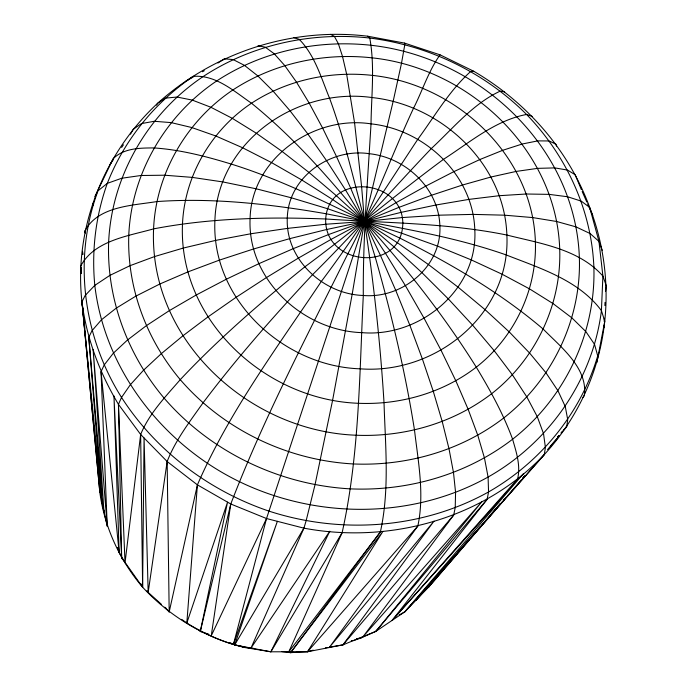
<?xml version="1.0" encoding="UTF-8"?>
<svg xmlns="http://www.w3.org/2000/svg" width="687" height="687" viewBox="0 0 687 687"><rect width="100%" height="100%" fill="white"/><g stroke="black" fill="none" stroke-linecap="round" stroke-linejoin="round"><path stroke-width="1.03" d="M502.103 502.137L428.714 587.007L404.841 611.799L375.866 631.353L342.959 644.861L307.484 651.774L270.884 651.8L243.859 647.377L233.408 644.458C198.646 633.663 167.362 613.895 142.621 587.213C119.778 560.206 104.51 527.513 99.838 492.364L81.951 301.825C73.638 228.247 103.737 153.502 157.563 103.342C214.232 52.289 291.795 26.999 367.691 36.205L369.769 38.043C374.947 66.287 371.375 95.338 371.023 123.858C367.665 181.059 362.891 238.131 363.303 295.479C359.438 374.638 359.387 455.009 342.135 532.674L288.832 651.783L286.78 651.594M451.179 559.905L416.03 600.18L544.284 454.596C576.496 419.551 597.621 375.05 603.933 327.836L604.028 325.715M604.208 321.473L604.345 318.287M604.895 305.56L605.032 302.374M603.933 327.836C609.386 287.252 604.44 245.594 589.678 207.405C568.673 149.989 526.302 101.916 473.695 71.233L470.758 71.414C449.281 90.641 434.716 116.249 417.79 139.306C386.128 187.13 355.814 235.77 321.224 281.576C277.196 347.399 229.123 411.908 197.409 484.859L186.821 623.032C205.791 634.754 227.053 644.397 249.166 647.927M532.27 116.412L526.568 114.454C495.198 120.414 469.839 142.398 443.63 159.238C396.476 194.052 351.83 232.051 304.719 266.934C261.112 302.057 218.629 338.794 180.26 379.645C165.558 396.639 149.259 413.368 140.646 434.485L125.025 562.842L118.447 404.334C99.641 372.904 86.545 338.287 81.951 301.825L85.205 295.393L94.806 285.38L109.808 275.427L129.869 265.749L154.566 256.552L183.352 248.041L215.606 240.398L250.626 233.795L287.655 228.367L325.887 224.237L364.488 221.489L402.23 217.573L438.684 215.194L473.06 214.387L504.61 215.186L532.648 217.573L556.573 221.48L575.869 226.839L590.099 233.528L598.961 241.403L602.267 250.291M605.591 291.305L606.312 285.835L602.903 276.054L598.961 241.403L589.678 207.405L581.254 201.145L567.651 196.765L549.171 194.369L526.216 194.009L499.286 195.701L468.963 199.385L435.901 205.009L400.822 212.429L364.488 221.489L326.892 229.449L289.639 238.672L253.555 248.977L219.402 260.124L187.946 271.889L159.848 283.997L135.734 296.191L116.129 308.214L101.436 319.798L92.006 330.696L88.786 337.291L101.908 501.811L107.224 526.156L101.041 371.701L104.201 364.952L113.329 353.204L127.456 340.031L146.254 325.741L169.337 310.627L196.181 295.024L226.221 279.274L258.801 263.714L293.203 248.677L328.695 234.507L364.488 221.489L398.64 207.483L431.573 195.237L462.591 184.992L491.016 176.997L516.22 171.415L537.663 168.358L554.881 167.903L567.505 170.067L575.242 174.781L581.331 189.612M596.84 362.607L604.792 321.284L601.417 310.627L602.903 276.054C578.901 248.995 540.214 243.438 506.869 235.048C447.203 222.871 386.188 223.043 325.698 218.981C268.222 216.783 210.222 217.977 153.579 228.883C128.271 236.079 94.351 240.433 80.688 266.075M504.653 91.903L500.248 91.105C472.914 103.831 453.197 128.28 431.445 148.426C391.461 190.29 353.616 234.078 312.422 274.791C274.07 315.814 236.809 357.961 203.026 402.857C189.844 421.552 175.494 440.015 167.156 461.518L148.177 592.392L161.488 604.388M562.464 431.488L561.056 433.093L566.698 426.67L567.72 419.663L565.272 406.549L558.007 390.851L546.062 372.929L529.711 353.17L509.316 331.984L485.297 309.854L458.195 287.252L428.594 264.658L397.129 242.58L364.488 221.489L332.955 199.737L301.636 179.891L271.21 162.407L242.348 147.645L215.675 135.94L191.767 127.533L171.149 122.612L154.257 121.281L141.47 123.583L133.055 129.448L130.53 134.171M473.695 71.233L440.066 54.84C428.568 70.778 422.505 90.684 413.522 108.245C390.955 156.533 373.17 207.027 347.759 253.95C306.84 336.312 263.782 418.04 230.772 504L211.261 635.776L266.53 518.539L364.488 221.489L393.119 101.504L401.491 63.341L404.815 44.595L404.471 43.083L367.691 36.205M399.319 614.934L404.841 611.799L544.284 454.596L545.409 447.469L543.529 433.652L537.286 416.683L526.817 396.914L512.373 374.784L494.245 350.765L472.828 325.398L448.594 299.206L422.076 272.782L393.831 246.685L364.488 221.489L336.57 195.881L308.789 172.274L281.756 151.174L256.053 133.055L232.232 118.301L210.823 107.232L192.283 100.096L177.023 97.039L165.361 98.129L157.563 103.342L156.593 105.197M330.481 34.35L334.329 36.274L338.356 43.676L342.495 56.377L346.634 74.11L354.604 123.033L361.577 186.22L364.488 221.489L352.191 294.173L332.611 400.238L315.041 484.704L306.144 520.694L303.92 528.166L250.995 648.039L329.812 531.223L270.884 651.8L234.653 644.938L277.376 521.33L233.408 644.458L229.844 642.534M404.841 611.799L523.606 473.48L392.14 620.378L487.16 499.294L488.551 491.952L488.088 477.036L484.464 458.006L477.783 435.283L468.165 409.375L455.833 380.821L441.045 350.258L424.137 318.347L405.467 285.775L385.441 253.254L364.488 221.489L345.492 189.921L326.437 160.492L307.733 133.828L289.811 110.513L273.04 91.053L257.788 75.879L244.383 65.308L233.125 59.571L224.254 58.807L217.968 63.015M351.315 640.645L353.367 640.593L360.649 638.129L375.866 631.353L481.767 501.836L363.148 636.574L453.669 515.104L455.215 507.693L455.575 492.381L453.497 472.622L449.023 448.86L442.239 421.612L433.308 391.453L422.411 359.061L409.796 325.114L395.729 290.369L380.521 255.581L364.488 221.489L350.602 187.955L336.536 156.584L322.624 128.074L309.15 103.041L296.415 82.028L284.693 65.488L274.233 53.775L265.268 47.163L257.994 45.771M208.805 634.23L200.286 631.482L227.552 502.145L186.821 623.032L181.694 619.382M166.331 608.424L164.622 607.205L169.182 611.971L197.409 484.859L167.156 461.518L140.646 434.485L118.447 404.334L121.53 397.43L130.229 384.866L143.549 370.207L161.205 353.753L182.802 335.883L207.886 316.973L235.907 297.428L266.255 277.685L298.261 258.166L331.254 239.299L364.488 221.489L395.721 202.863L425.803 186.083L454.09 171.518L479.964 159.487L502.867 150.247L522.3 143.995L537.835 140.878L549.145 140.964L555.972 144.236L556.607 146.065M329.562 647.137L342.959 644.861L434.012 521.124L329.245 647.532L417.816 526.079C424.635 494.434 418.194 461.75 414.501 430.105C405.304 371.667 391.453 314.053 375.248 257.196C358.614 204.649 348.687 150.152 329.597 98.335C321.215 78.017 314.981 55.432 299.24 39.339L293.658 37.562M200.286 631.482L230.772 504L197.409 484.859M281.953 651.611L290.361 652.65L291.262 651.783L380.375 531.978C389.744 489.668 385.33 445.726 384.024 402.805C380.289 342.109 373.548 281.618 364.488 221.489C330.275 178.998 293.984 137.692 251.494 103.23C234.112 91.294 215.701 74.557 193.159 76.377C154.712 102.638 124.244 139.916 107.309 183.369C95.639 216.036 91.465 250.867 94.806 285.38C104.776 370.353 163.18 444.566 239.248 481.596C316.87 519.217 412.286 519.406 488.088 477.036C548.853 442.711 592.804 380.229 601.417 310.627C578.694 280.107 539.999 268.222 506.018 254.868C447.787 234.439 386.549 226.006 326.334 213.794C270.498 204.133 213.648 197.59 156.928 201.566C132.754 205.525 98.069 206.091 85.008 230.789L85.171 232.927M233.408 644.458L266.53 518.539L230.772 504M94.832 196.722L113.063 158.8C123.763 148.074 139.753 147.988 153.905 147.928C180.295 149.68 205.98 156.353 231.175 164.047C290.034 182.313 344.161 212.017 399.722 238.046C450.423 263.593 500.059 292.276 543.374 329.262C560.601 346.935 588.149 368 584.336 395.781L582.928 397.404M234.653 644.938L303.92 528.166C389.692 544.233 483.657 518.711 544.284 454.596M270.884 651.8L342.135 532.674M425.236 589.489L428.714 587.007L430.783 583.632M109.946 164.605L113.278 159.719M121.633 147.447L123.428 144.811M291.262 651.783L382.788 531.592L307.484 651.774L290.361 652.65L288.832 651.783L380.375 531.978M487.16 499.294L375.866 631.353L377.24 629.945M342.959 644.861L453.669 515.104M428.714 587.007L469.135 540.034M470.526 538.419L473.317 535.182M474.708 533.559L500.488 503.597M503.279 500.359L504.67 498.736M557.638 437.198L559.029 435.575M503.502 500.522L505.598 498.092M507.693 495.671L521.673 479.509M523.073 477.886L525.169 475.464M547.539 449.599L558.024 437.473L550.287 446.335M452.578 558.299L455.395 555.079M457.499 552.657L475.782 531.721M477.886 529.299L479.998 526.886M489.84 515.611L496.16 508.354M497.568 506.748L500.376 503.528M522.876 477.748L524.284 476.143M417.816 526.079L307.484 651.774L313.212 650.134M557.535 437.112L558.943 435.506M563.872 429.882L566.698 426.67M392.14 620.378L517.586 478.976C520.866 465.606 516.255 452.012 512.596 439.225C503.288 413.892 490.192 390.216 476.289 367.167C443.759 315.187 405.622 266.908 364.488 221.489L327.776 208.788L291.4 197.804L256.139 188.788L222.768 181.918L192.008 177.358L164.528 175.211L140.929 175.503L121.719 178.242L107.309 183.369L98.026 190.771C72.642 258.604 83.153 336.57 121.53 397.43C155.872 450.844 208.951 490.784 268.935 511.111C340.864 534.512 422.119 528.93 488.551 491.952C540.394 462.291 580.747 413.368 597.724 355.892L594.538 344.367L585.882 331.623L571.945 317.926L553.044 303.585L529.583 288.909L502.068 274.207L471.102 259.815L437.353 246.032L401.56 233.168L364.488 221.489M363.303 636.471L360.649 638.129L356.527 638.67M186.065 81.04L193.356 76.918M202.476 71.766L204.297 70.744M325.432 647.841L327.501 647.489M290.361 652.65L293.461 652.272M296.552 651.886L298.613 651.628M251.296 648.15L253.417 648.373M266.53 518.539L303.92 528.166M404.471 43.083L440.066 54.84M240.965 646.209L243.859 647.377M198.431 629.661L200.913 631.585M121.238 556.264L119.152 552.606L113.956 395.918L121.676 558.213L124.673 561.571M124.536 561.64L122.286 558.102M125.738 563.34L142.621 587.213L144.064 437.971L148.177 592.392L146.984 590.691M140.741 583.546L142.621 587.213L140.646 434.485M582.172 191.527L586.827 202.038M587.677 203.953L592.744 215.426M103.394 509.496L104.209 511.454M117.468 547.505L119.152 552.606L101.041 371.701M85.008 230.789L85.257 232.91M83.505 315.573L81.916 300.674L99.838 492.364L99.838 485.949M83.728 317.703L84.183 321.963M84.527 325.157L84.862 328.352M85.317 332.611L85.54 334.741M81.435 273.546L80.791 267.14L81.392 273.546M81.951 301.825L101.908 501.811M88.786 337.291L103.926 511.059L93.131 349.494L107.224 526.156M118.447 404.334L121.676 558.213M167.156 461.518L169.182 611.971M402.822 222.82C402.625 273.074 324.049 266.565 325.698 218.981C328.472 172.506 401.989 178.603 402.822 222.82M439.86 225.568C442.196 266.221 402.505 298.905 363.303 295.479C323.156 294.225 285.363 259.308 287.286 217.968C288.282 177.134 330.473 147.731 369.4 153.716C405.682 157.546 438.598 188.229 439.86 225.568M474.794 229.681C478.238 289.553 419.774 337.678 362.04 332.645C302.907 330.791 247.243 279.369 250.085 218.483C251.545 158.345 313.693 115.03 371.023 123.858C424.454 129.482 472.939 174.678 474.794 229.681M506.869 235.048C510.819 313.873 436.133 374.527 360.357 368.833C283.533 366.42 211.21 299.618 214.902 220.501C217.332 141.419 296.801 86.863 372.028 97.554C441.458 104.871 504.456 163.583 506.869 235.048M535.379 241.575C537.088 289.88 514.28 337.472 476.289 367.167C442.832 392.878 400.289 405.072 358.305 403.278C265.311 399.946 178.079 320.065 182.493 223.996C184.614 175.597 211.338 130.015 251.494 103.23C286.96 79.993 330.43 70.744 372.414 75.398C456.331 84.235 532.468 155.202 535.379 241.575M559.716 249.115C561.683 304.702 535.431 359.473 491.703 393.651C453.205 423.244 404.239 437.284 355.926 435.215C248.608 431.101 148.718 339.773 153.579 228.883C156.009 173.176 186.77 120.723 232.987 89.894C273.804 63.144 323.835 52.504 372.156 57.854C468.74 68.03 556.358 149.706 559.716 249.115M579.356 257.496C581.528 319.172 552.408 379.928 503.897 417.851C461.183 450.681 406.859 466.25 353.264 463.948C287.329 460.29 223.481 429.736 180.26 379.645C146.529 339.55 126.932 287.664 128.778 235.048C131.475 173.253 165.601 115.055 216.869 80.851C262.159 51.181 317.66 39.374 371.272 45.308C478.779 57.184 575.388 146.554 579.356 257.496M593.851 266.547C596.196 332.955 564.834 398.391 512.596 439.225C466.593 474.58 408.095 491.351 350.379 488.869C279.377 484.928 210.617 452.029 164.073 398.082C127.739 354.904 106.64 299.025 108.632 242.365C111.543 175.82 148.289 113.149 203.498 76.317C252.266 44.363 312.035 31.645 369.769 38.043C428.645 45.471 484.61 72.393 526.568 114.454C566.036 155.21 591.37 209.587 593.851 266.547M82.801 254.465L82.5 251.279L82.766 254.482M93.097 205.447L92.934 203.309L93.071 205.439"/></g></svg>
